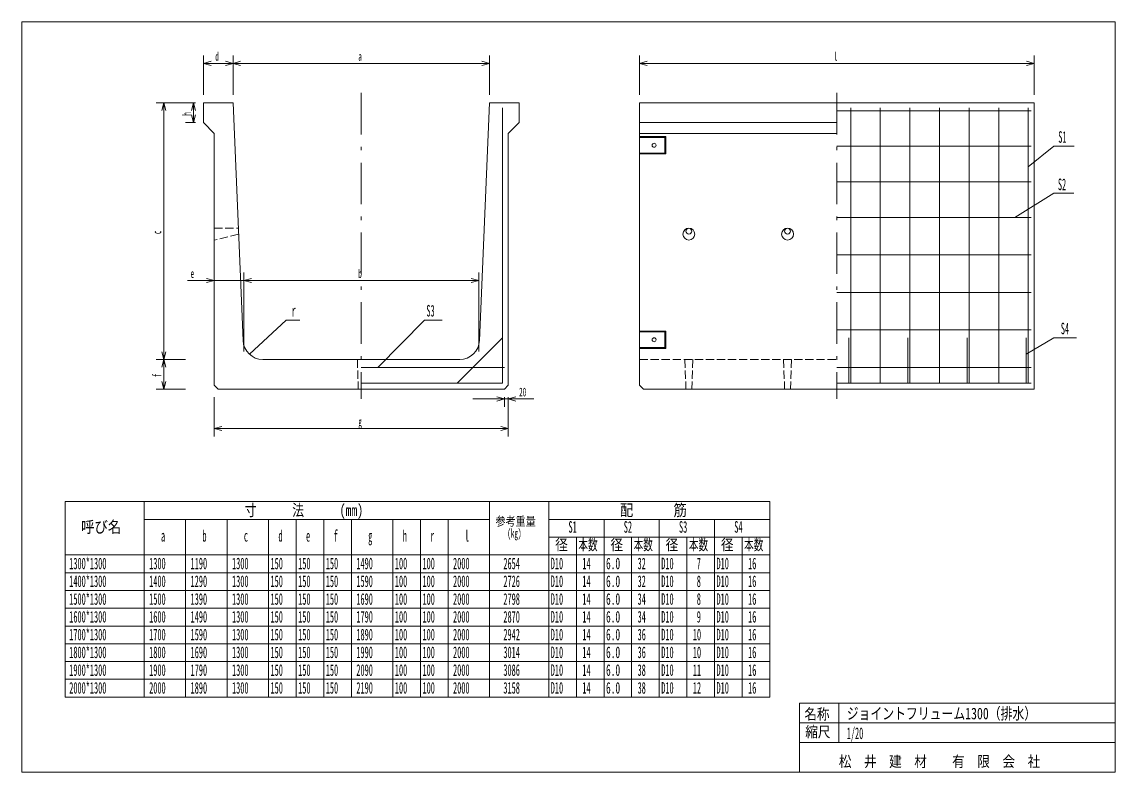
# Model space of a CAD drawing. Units: millimetres, scale not verified. Extents: x 74 to 5614, y 79 to 3879.
import ezdxf
from ezdxf.enums import TextEntityAlignment as Align

# ---------------------------------------------------------------- set-up
doc = ezdxf.new("R2010")
doc.units = ezdxf.units.MM
doc.header["$LTSCALE"] = 7
doc.linetypes.add('USER1', pattern=[50.5, 30, -9, 2.5, -9])
doc.linetypes.add('USER2', pattern=[8, 6, -2])
doc.layers.add('1', color=7, linetype='Continuous', lineweight=18)
doc.styles.add('ＭＳ ゴシック', font='')
doc.styles.get('ＭＳ ゴシック').set_extended_font_data('MS Gothic')

msp = doc.modelspace()

# ---------------------------------------------------------------- linework, layer by layer
at = {"layer": '1'}
for p, q in [((73.5, 3879), (5613.5, 3879)), ((73.5, 79), (73.5, 3879)), ((5613.5, 3879), (5613.5, 79)), ((993.5, 3709), (993.5, 3509)), ((993.5, 3669), (1032.137, 3679.353)), ((1143.5, 3669), (993.5, 3669)), ((993.5, 3669), (1032.137, 3658.647)), ((1143.5, 3669), (1104.863, 3679.353)), ((1143.5, 3669), (1104.863, 3658.647)), ((1143.5, 3709), (1143.5, 3509)), ((1143.5, 3709), (1143.5, 3509)), ((1143.5, 3669), (1182.137, 3679.353)), ((1143.5, 3669), (2443.5, 3669)), ((1143.5, 3669), (1182.137, 3658.647)), ((2443.5, 3669), (2404.863, 3679.353)), ((2443.5, 3669), (2404.863, 3658.647)), ((2443.5, 3709), (2443.5, 3509)), ((3203.5, 3709), (3203.5, 3509)), ((3203.5, 3669), (3242.137, 3679.353)), ((3203.5, 3669), (5203.5, 3669)), ((3203.5, 3669), (3242.137, 3658.647)), ((5203.5, 3669), (5164.863, 3679.353)), ((5203.5, 3669), (5164.863, 3658.647)), ((5203.5, 3709), (5203.5, 3509)), ((753.5, 3469), (953.5, 3469)), ((793.5, 3469), (783.147, 3430.363)), ((793.5, 3469), (793.5, 2169)), ((793.5, 3469), (803.853, 3430.363)), ((903.5, 3469), (953.5, 3469)), ((943.5, 3469), (933.147, 3430.363)), ((943.5, 3469), (943.5, 3369)), ((943.5, 3469), (953.853, 3430.363)), ((993.5, 3469), (1143.5, 3469)), ((993.5, 3469), (993.5, 3369)), ((1143.5, 3469), (1194.448, 2264.773)), ((2443.5, 3469), (2392.552, 2264.773)), ((2593.5, 3469), (2443.5, 3469)), ((2508.5, 2049), (2508.5, 3444)), ((2593.5, 3469), (2593.5, 3369)), ((3203.5, 3469), (5203.5, 3469)), ((3203.5, 3469), (3203.5, 2039)), ((4273.5, 3444), (4273.5, 2049)), ((4423.5, 3444), (4423.5, 2049)), ((4573.5, 3444), (4573.5, 2049)), ((4723.5, 3444), (4723.5, 2049)), ((4873.5, 3444), (4873.5, 2049)), ((5023.5, 3444), (5023.5, 2049)), ((5173.5, 3444), (5173.5, 2049)), ((5203.5, 3469), (5203.5, 2019)), ((943.5, 3369), (933.147, 3407.637)), ((943.5, 3369), (953.853, 3407.637)), ((4203.5, 3429), (5188.5, 3429)), ((903.5, 3369), (953.5, 3369)), ((993.5, 3369), (1048.5, 3314)), ((2593.5, 3369), (2538.5, 3314)), ((3203.5, 3369), (4203.5, 3369)), ((1048.5, 3314), (1048.5, 2039)), ((2538.5, 3314), (2538.5, 2039)), ((3203.5, 3314), (4203.5, 3314)), ((3203.5, 3298), (3336.5, 3298)), ((3203.5, 3294), (3332.5, 3294)), ((3332.5, 3294), (3336.5, 3298)), ((3332.5, 3214), (3332.5, 3294)), ((3336.5, 3298), (3336.5, 3210)), ((3203.5, 3214), (3332.5, 3214)), ((3332.5, 3214), (3336.5, 3210)), ((4203.5, 3249), (5188.5, 3249)), ((5173.5, 3144.148), (5303.5, 3249)), ((5303.5, 3249), (5405.36, 3249)), ((3336.5, 3210), (3203.5, 3210)), ((4203.5, 3069), (5188.5, 3069)), ((5104.634, 2889), (5303.5, 3011.356)), ((5303.5, 3011.356), (5403.5, 3011.356)), ((4203.5, 2889), (5188.5, 2889)), ((4203.5, 2699), (5188.5, 2699)), ((1048.5, 2609), (1048.5, 2209)), ((1198.5, 2609), (1198.5, 2209)), ((1198.5, 2609), (1198.5, 2209)), ((2388.5, 2609), (2388.5, 2209)), ((1358.5, 2569), (913.5, 2569)), ((1048.5, 2569), (1009.863, 2579.353)), ((1048.5, 2569), (1009.863, 2558.647)), ((1198.5, 2569), (1237.137, 2579.353)), ((1198.5, 2569), (1237.137, 2579.353)), ((2388.5, 2569), (1198.5, 2569)), ((1198.5, 2569), (1237.137, 2558.647)), ((1198.5, 2569), (1237.137, 2558.647)), ((2388.5, 2569), (2349.863, 2579.353)), ((2388.5, 2569), (2349.863, 2558.647)), ((4203.5, 2509), (5188.5, 2509)), ((1226.426, 2195.616), (1413.5, 2369)), ((1413.5, 2369), (1481.273, 2369)), ((1877.562, 2129), (2113.5, 2369)), ((2113.5, 2369), (2203.5, 2369)), ((2278.5, 2049), (2508.5, 2279)), ((3203.5, 2313), (3336.5, 2313)), ((3332.5, 2309), (3203.5, 2309)), ((3332.5, 2309), (3336.5, 2313)), ((3332.5, 2229), (3332.5, 2309)), ((3336.5, 2313), (3336.5, 2225)), ((4203.5, 2319), (5188.5, 2319)), ((4263.5, 2279), (4263.5, 2049)), ((4563.5, 2049), (4563.5, 2279)), ((4863.5, 2279), (4863.5, 2049)), ((5163.5, 2279), (5163.5, 2049)), ((5163.5, 2195.173), (5303.5, 2279)), ((5303.5, 2279), (5418.315, 2279)), ((3203.5, 2229), (3332.5, 2229)), ((3336.5, 2225), (3203.5, 2225)), ((3332.5, 2229), (3336.5, 2225)), ((753.5, 2169), (903.5, 2169)), ((753.5, 2169), (903.5, 2169)), ((793.5, 2169), (783.147, 2207.637)), ((793.5, 2169), (783.147, 2130.363)), ((793.5, 2169), (803.853, 2207.637)), ((793.5, 2169), (793.5, 2019)), ((793.5, 2169), (803.853, 2130.363)), ((1294.359, 2169), (1743.5, 2169)), ((1743.5, 2169), (1793.5, 2169)), ((1793.5, 2169), (1843.5, 2169)), ((2292.641, 2169), (1843.5, 2169)), ((1793.5, 2129), (2518.5, 2129)), ((4203.5, 2129), (5188.5, 2129)), ((793.5, 2019), (783.147, 2057.637)), ((793.5, 2019), (803.853, 2057.637)), ((753.5, 2019), (903.5, 2019)), ((1048.5, 2039), (1068.5, 2019)), ((1048.5, 2039), (1068.5, 2019)), ((1743.5, 2019), (1068.5, 2019)), ((1743.5, 2019), (1793.5, 2019)), ((1793.5, 2049), (2508.5, 2049)), ((1793.5, 2019), (1843.5, 2019)), ((1843.5, 2019), (2518.5, 2019)), ((2538.5, 2039), (2518.5, 2019)), ((2538.5, 2039), (2518.5, 2019)), ((3203.5, 2039), (3223.5, 2019)), ((5203.5, 2019), (3223.5, 2019)), ((5188.5, 2049), (4203.5, 2049)), ((1048.5, 1779), (1048.5, 1979)), ((2668.5, 1969), (2358.5, 1969)), ((2518.5, 1969), (2479.863, 1979.353)), ((2518.5, 1969), (2479.863, 1958.647)), ((2518.5, 1929), (2518.5, 1979)), ((2538.5, 1969), (2577.137, 1979.353)), ((2538.5, 1779), (2538.5, 1979)), ((2538.5, 1929), (2538.5, 1979)), ((2538.5, 1969), (2577.137, 1958.647)), ((1048.5, 1819), (1087.137, 1829.353)), ((2538.5, 1819), (2499.863, 1829.353)), ((1048.5, 1819), (2538.5, 1819)), ((1048.5, 1819), (1087.137, 1808.647)), ((2538.5, 1819), (2499.863, 1808.647)), ((343.5, 1449), (293.5, 1449)), ((293.5, 1449), (293.5, 639)), ((343.5, 1449), (1113.5, 1449)), ((693.5, 1449), (693.5, 639)), ((1183.5, 1449), (1113.5, 1449)), ((1183.5, 1449), (3583.5, 1449)), ((2443.5, 1449), (2443.5, 1089)), ((2743.5, 1449), (2743.5, 1089)), ((3583.5, 1449), (3863.5, 1449)), ((3863.5, 1449), (3863.5, 639)), ((693.5, 1359), (833.5, 1359)), ((903.5, 1359), (693.5, 1359)), ((903.5, 1359), (1008.5, 1359)), ((903.5, 1359), (903.5, 639)), ((973.5, 1359), (1113.5, 1359)), ((1183.5, 1359), (1113.5, 1359)), ((1113.5, 1359), (1113.5, 639)), ((1183.5, 1359), (1743.5, 1359)), ((1323.5, 1359), (1323.5, 639)), ((1463.5, 1359), (1463.5, 639)), ((1603.5, 1359), (1603.5, 639)), ((1953.5, 1359), (1743.5, 1359)), ((1743.5, 1359), (1743.5, 639)), ((1813.5, 1359), (2093.5, 1359)), ((1953.5, 1359), (1953.5, 639)), ((2093.5, 1359), (2233.5, 1359)), ((2093.5, 1359), (2093.5, 639)), ((2233.5, 1359), (2443.5, 1359)), ((2233.5, 1359), (2233.5, 639)), ((2743.5, 1359), (3303.5, 1359)), ((3023.5, 1359), (3023.5, 1269)), ((3303.5, 1359), (3583.5, 1359)), ((3303.5, 1359), (3303.5, 1269)), ((3583.5, 1359), (3863.5, 1359)), ((3583.5, 639), (3583.5, 1359)), ((2743.5, 1269), (2813.5, 1269)), ((2813.5, 1269), (3303.5, 1269)), ((2883.5, 1269), (2883.5, 1089)), ((3023.5, 1269), (3023.5, 1089)), ((3163.5, 1269), (3163.5, 1089)), ((3303.5, 1269), (3583.5, 1269)), ((3303.5, 1269), (3303.5, 1089)), ((3443.5, 1269), (3443.5, 639)), ((3583.5, 1269), (3863.5, 1269)), ((3723.5, 1269), (3723.5, 639)), ((343.5, 1179), (293.5, 1179)), ((343.5, 1179), (833.5, 1179)), ((693.5, 1179), (903.5, 1179)), ((903.5, 1179), (1008.5, 1179)), ((973.5, 1179), (1113.5, 1179)), ((1183.5, 1179), (1113.5, 1179)), ((1183.5, 1179), (1743.5, 1179)), ((1953.5, 1179), (1743.5, 1179)), ((1813.5, 1179), (2093.5, 1179)), ((2093.5, 1179), (2233.5, 1179)), ((2233.5, 1179), (2443.5, 1179)), ((2443.5, 1179), (2743.5, 1179)), ((2743.5, 1179), (3303.5, 1179)), ((3303.5, 1179), (3583.5, 1179)), ((3583.5, 1179), (3863.5, 1179)), ((343.5, 1089), (293.5, 1089)), ((343.5, 1089), (1113.5, 1089)), ((1183.5, 1089), (1113.5, 1089)), ((1183.5, 1089), (3863.5, 1089)), ((2443.5, 1089), (2443.5, 639)), ((2743.5, 1089), (2743.5, 639)), ((2883.5, 1089), (2883.5, 639)), ((3023.5, 1089), (3023.5, 639)), ((3163.5, 1089), (3163.5, 639)), ((3303.5, 639), (3303.5, 1089)), ((343.5, 999), (293.5, 999)), ((1113.5, 999), (343.5, 999)), ((1183.5, 999), (1113.5, 999)), ((3863.5, 999), (1183.5, 999)), ((343.5, 909), (293.5, 909)), ((343.5, 909), (1113.5, 909)), ((1183.5, 909), (1113.5, 909)), ((1183.5, 909), (3863.5, 909)), ((343.5, 819), (293.5, 819)), ((1113.5, 819), (343.5, 819)), ((1183.5, 819), (1113.5, 819)), ((3863.5, 819), (1183.5, 819)), ((343.5, 729), (293.5, 729)), ((343.5, 729), (1113.5, 729)), ((1183.5, 729), (1113.5, 729)), ((1183.5, 729), (3863.5, 729)), ((293.5, 639), (343.5, 639)), ((293.5, 639), (293.5, 459)), ((1113.5, 639), (343.5, 639)), ((693.5, 639), (693.5, 459)), ((903.5, 639), (903.5, 459)), ((1183.5, 639), (1113.5, 639)), ((1113.5, 459), (1113.5, 639)), ((3863.5, 639), (1183.5, 639)), ((1323.5, 639), (1323.5, 459)), ((1463.5, 459), (1463.5, 639)), ((1603.5, 639), (1603.5, 459)), ((1743.5, 639), (1743.5, 459)), ((1953.5, 639), (1953.5, 459)), ((2093.5, 459), (2093.5, 639)), ((2233.5, 639), (2233.5, 459)), ((2443.5, 639), (2443.5, 459)), ((2743.5, 459), (2743.5, 639)), ((2883.5, 459), (2883.5, 639)), ((3023.5, 639), (3023.5, 549)), ((3163.5, 459), (3163.5, 639)), ((3303.5, 639), (3303.5, 459)), ((3443.5, 459), (3443.5, 639)), ((3583.5, 639), (3583.5, 459)), ((3723.5, 639), (3723.5, 459)), ((3863.5, 459), (3863.5, 639)), ((3863.5, 549), (293.5, 549)), ((3023.5, 459), (3023.5, 549)), ((293.5, 459), (3863.5, 459)), ((4013.5, 429), (4013.5, 229)), ((4013.5, 429), (5336, 429)), ((4213.5, 429), (4213.5, 229)), ((5336, 429), (5613.5, 429)), ((4413.5, 329), (4013.5, 329)), ((4413.5, 329), (5613.5, 329)), ((4013.5, 229), (4013.5, 79)), ((4013.5, 229), (5613.5, 229)), ((5613.5, 79), (73.5, 79))]:
    msp.add_line(p, q, dxfattribs=at)
at = {"layer": '1', "linetype": 'USER1'}
for p, q in [((1793.5, 3519), (1793.5, 1969)), ((4203.5, 3519), (4203.5, 1969))]:
    msp.add_line(p, q, dxfattribs=at)
at = {"layer": '1', "linetype": 'USER2'}
for p, q in [((1048.5, 2834), (1170.365, 2834)), ((1171.635, 2804), (1048.5, 2774)), ((1773.5, 2169), (1778.5, 2019)), ((3203.5, 2169), (4203.5, 2169)), ((3433.5, 2169), (3438.5, 2019)), ((3473.5, 2169), (3468.5, 2019)), ((3933.5, 2169), (3938.5, 2019)), ((3973.5, 2169), (3968.5, 2019))]:
    msp.add_line(p, q, dxfattribs=at)
at = {"layer": '1'}
for centre, radius in [((3277.5, 3254), 10), ((3453.5, 2804), 30), ((3453.5, 2819), 15), ((3953.5, 2804), 30), ((3953.5, 2819), 15), ((3277.5, 2269), 10)]:
    msp.add_circle(centre, radius, dxfattribs=at)
for centre, start, end in [((1294.359, 2269), 182.42261, 270), ((2292.641, 2269), 270, 357.57739)]:
    msp.add_arc(centre, 100, start, end, dxfattribs=at)

# ---------------------------------------------------------------- texts
at = {"layer": '1', "style": 'ＭＳ ゴシック'}
for s, height, width, p in [('d', 43.99, 0.5, (1053.5, 3669)), ('a', 43.99, 0.5, (1778.5, 3669)), ('l', 43.99, 0.5, (4188.5, 3669)), ('S1', 58.65, 0.5, (5325.36, 3249)), ('S2', 58.65, 0.5, (5323.5, 3009)), ('e', 43.99, 0.5, (928.5, 2569)), ('b', 43.99, 0.5, (1778.5, 2569)), ('S3', 58.65, 0.5, (2123.5, 2369)), ('r', 58.65, 0.5, (1441.273, 2369)), ('S4', 58.65, 0.5, (5338.315, 2279)), ('20', 43.99, 0.5, (2593.5, 1969)), ('g', 43.99, 0.5, (1778.5, 1819)), ('寸\u3000\u3000\u3000法\u3000\u3000\u3000(mm)', 58.65, 0.75, (1203.5, 1359)), ('配\u3000\u3000\u3000筋', 58.65, 0.85, (3103.5, 1359)), ('呼び名', 58.65, 0.85, (373.5, 1274)), ('参考重量', 43.99, 0.85, (2473.5, 1314)), ('S1', 58.65, 0.5, (2843.5, 1274)), ('S2', 58.65, 0.5, (3123.5, 1274)), ('S3', 58.65, 0.5, (3403.5, 1274)), ('S4', 58.65, 0.5, (3683.5, 1274)), ('a', 58.65, 0.5, (778.5, 1229)), ('b', 58.65, 0.5, (988.5, 1229)), ('c', 58.65, 0.5, (1198.5, 1229)), ('d', 58.65, 0.5, (1373.5, 1229)), ('e', 58.65, 0.5, (1513.5, 1229)), ('f', 58.65, 0.5, (1653.5, 1229)), ('g', 58.65, 0.5, (1828.5, 1229)), ('h', 58.65, 0.5, (2003.5, 1229)), ('r', 58.65, 0.5, (2143.5, 1229)), ('l', 58.65, 0.5, (2318.5, 1229)), ('(kg)', 43.99, 0.5, (2533.5, 1254)), ('径', 54.99, 0.85, (2776, 1186.5)), ('本数', 54.99, 0.65, (2893.5, 1186.5)), ('径', 54.99, 0.85, (3056, 1186.5)), ('本数', 54.99, 0.65, (3173.5, 1186.5)), ('径', 54.99, 0.85, (3336, 1186.5)), ('本数', 54.99, 0.65, (3453.5, 1186.5)), ('径', 54.99, 0.85, (3616, 1186.5)), ('本数', 54.99, 0.65, (3733.5, 1186.5)), ('1300*1300', 58.65, 0.5, (313.5, 1089)), ('1300', 58.65, 0.5, (718.5, 1089)), ('1190', 58.65, 0.5, (928.5, 1089)), ('1300', 58.65, 0.5, (1138.5, 1089)), ('150', 58.65, 0.5, (1333.5, 1089)), ('150', 58.65, 0.5, (1473.5, 1089)), ('150', 58.65, 0.5, (1613.5, 1089)), ('1490', 58.65, 0.5, (1768.5, 1089)), ('100', 58.65, 0.5, (1963.5, 1089)), ('100', 58.65, 0.5, (2103.5, 1089)), ('2000', 58.65, 0.5, (2258.5, 1089)), ('2654', 58.65, 0.5, (2513.5, 1089)), ('D10', 58.65, 0.5, (2753.5, 1089)), ('14', 58.65, 0.5, (2913.5, 1089)), ('6.0', 58.65, 0.6, (3033.5, 1089)), ('32', 58.65, 0.5, (3193.5, 1089)), ('D10', 58.65, 0.5, (3313.5, 1089)), ('7', 58.65, 0.5, (3493.5, 1089)), ('D10', 58.65, 0.5, (3593.5, 1089)), ('16', 58.65, 0.5, (3753.5, 1089)), ('1400*1300', 58.65, 0.5, (313.5, 999)), ('1400', 58.65, 0.5, (718.5, 999)), ('1290', 58.65, 0.5, (928.5, 999)), ('1300', 58.65, 0.5, (1138.5, 999)), ('150', 58.65, 0.5, (1333.5, 999)), ('150', 58.65, 0.5, (1473.5, 999)), ('150', 58.65, 0.5, (1613.5, 999)), ('1590', 58.65, 0.5, (1768.5, 999)), ('100', 58.65, 0.5, (1963.5, 999)), ('100', 58.65, 0.5, (2103.5, 999)), ('2000', 58.65, 0.5, (2258.5, 999)), ('2726', 58.65, 0.5, (2513.5, 999)), ('D10', 58.65, 0.5, (2753.5, 999)), ('14', 58.65, 0.5, (2913.5, 999)), ('6.0', 58.65, 0.6, (3033.5, 999)), ('32', 58.65, 0.5, (3193.5, 999)), ('D10', 58.65, 0.5, (3313.5, 999)), ('8', 58.65, 0.5, (3493.5, 999)), ('D10', 58.65, 0.5, (3593.5, 999)), ('16', 58.65, 0.5, (3753.5, 999)), ('1500*1300', 58.65, 0.5, (313.5, 909)), ('1500', 58.65, 0.5, (718.5, 909)), ('1390', 58.65, 0.5, (928.5, 909)), ('1300', 58.65, 0.5, (1138.5, 909)), ('150', 58.65, 0.5, (1333.5, 909)), ('150', 58.65, 0.5, (1473.5, 909)), ('150', 58.65, 0.5, (1613.5, 909)), ('1690', 58.65, 0.5, (1768.5, 909)), ('100', 58.65, 0.5, (1963.5, 909)), ('100', 58.65, 0.5, (2103.5, 909)), ('2000', 58.65, 0.5, (2258.5, 909)), ('2798', 58.65, 0.5, (2513.5, 909)), ('D10', 58.65, 0.5, (2753.5, 909)), ('14', 58.65, 0.5, (2913.5, 909)), ('6.0', 58.65, 0.6, (3033.5, 909)), ('34', 58.65, 0.5, (3193.5, 909)), ('D10', 58.65, 0.5, (3313.5, 909)), ('8', 58.65, 0.5, (3493.5, 909)), ('D10', 58.65, 0.5, (3593.5, 909)), ('16', 58.65, 0.5, (3753.5, 909)), ('1600*1300', 58.65, 0.5, (313.5, 819)), ('1600', 58.65, 0.5, (718.5, 819)), ('1490', 58.65, 0.5, (928.5, 819)), ('1300', 58.65, 0.5, (1138.5, 819)), ('150', 58.65, 0.5, (1333.5, 819)), ('150', 58.65, 0.5, (1473.5, 819)), ('150', 58.65, 0.5, (1613.5, 819)), ('1790', 58.65, 0.5, (1768.5, 819)), ('100', 58.65, 0.5, (1963.5, 819)), ('100', 58.65, 0.5, (2103.5, 819)), ('2000', 58.65, 0.5, (2258.5, 819)), ('2870', 58.65, 0.5, (2513.5, 819)), ('D10', 58.65, 0.5, (2753.5, 819)), ('14', 58.65, 0.5, (2913.5, 819)), ('6.0', 58.65, 0.6, (3033.5, 819)), ('34', 58.65, 0.5, (3193.5, 819)), ('D10', 58.65, 0.5, (3313.5, 819)), ('9', 58.65, 0.5, (3493.5, 819)), ('D10', 58.65, 0.5, (3593.5, 819)), ('16', 58.65, 0.5, (3753.5, 819)), ('1700*1300', 58.65, 0.5, (313.5, 729)), ('1700', 58.65, 0.5, (718.5, 729)), ('1590', 58.65, 0.5, (928.5, 729)), ('1300', 58.65, 0.5, (1138.5, 729)), ('150', 58.65, 0.5, (1333.5, 729)), ('150', 58.65, 0.5, (1473.5, 729)), ('150', 58.65, 0.5, (1613.5, 729)), ('1890', 58.65, 0.5, (1768.5, 729)), ('100', 58.65, 0.5, (1963.5, 729)), ('100', 58.65, 0.5, (2103.5, 729)), ('2000', 58.65, 0.5, (2258.5, 729)), ('2942', 58.65, 0.5, (2513.5, 729)), ('D10', 58.65, 0.5, (2753.5, 729)), ('14', 58.65, 0.5, (2913.5, 729)), ('6.0', 58.65, 0.6, (3033.5, 729)), ('36', 58.65, 0.5, (3193.5, 729)), ('D10', 58.65, 0.5, (3313.5, 729)), ('10', 58.65, 0.5, (3473.5, 729)), ('D10', 58.65, 0.5, (3593.5, 729)), ('16', 58.65, 0.5, (3753.5, 729)), ('1800*1300', 58.65, 0.5, (313.5, 639)), ('1800', 58.65, 0.5, (718.5, 639)), ('1690', 58.65, 0.5, (928.5, 639)), ('1300', 58.65, 0.5, (1138.5, 639)), ('150', 58.65, 0.5, (1333.5, 639)), ('150', 58.65, 0.5, (1473.5, 639)), ('150', 58.65, 0.5, (1613.5, 639)), ('1990', 58.65, 0.5, (1768.5, 639)), ('100', 58.65, 0.5, (1963.5, 639)), ('100', 58.65, 0.5, (2103.5, 639)), ('2000', 58.65, 0.5, (2258.5, 639)), ('3014', 58.65, 0.5, (2513.5, 639)), ('D10', 58.65, 0.5, (2753.5, 639)), ('14', 58.65, 0.5, (2913.5, 639)), ('6.0', 58.65, 0.6, (3033.5, 639)), ('36', 58.65, 0.5, (3193.5, 639)), ('D10', 58.65, 0.5, (3313.5, 639)), ('10', 58.65, 0.5, (3473.5, 639)), ('D10', 58.65, 0.5, (3593.5, 639)), ('16', 58.65, 0.5, (3753.5, 639)), ('1900*1300', 58.65, 0.5, (313.5, 549)), ('1900', 58.65, 0.5, (718.5, 549)), ('1790', 58.65, 0.5, (928.5, 549)), ('1300', 58.65, 0.5, (1138.5, 549)), ('150', 58.65, 0.5, (1333.5, 549)), ('150', 58.65, 0.5, (1473.5, 549)), ('150', 58.65, 0.5, (1613.5, 549)), ('2090', 58.65, 0.5, (1768.5, 549)), ('100', 58.65, 0.5, (1963.5, 549)), ('100', 58.65, 0.5, (2103.5, 549)), ('2000', 58.65, 0.5, (2258.5, 549)), ('3086', 58.65, 0.5, (2513.5, 549)), ('D10', 58.65, 0.5, (2753.5, 549)), ('14', 58.65, 0.5, (2913.5, 549)), ('6.0', 58.65, 0.6, (3033.5, 549)), ('38', 58.65, 0.5, (3193.5, 549)), ('D10', 58.65, 0.5, (3313.5, 549)), ('11', 58.65, 0.5, (3473.5, 549)), ('D10', 58.65, 0.5, (3593.5, 549)), ('16', 58.65, 0.5, (3753.5, 549)), ('2000*1300', 58.65, 0.5, (313.5, 459)), ('2000', 58.65, 0.5, (718.5, 459)), ('1890', 58.65, 0.5, (928.5, 459)), ('1300', 58.65, 0.5, (1138.5, 459)), ('150', 58.65, 0.5, (1333.5, 459)), ('150', 58.65, 0.5, (1473.5, 459)), ('150', 58.65, 0.5, (1613.5, 459)), ('2190', 58.65, 0.5, (1768.5, 459)), ('100', 58.65, 0.5, (1963.5, 459)), ('100', 58.65, 0.5, (2103.5, 459)), ('2000', 58.65, 0.5, (2258.5, 459)), ('3158', 58.65, 0.5, (2513.5, 459)), ('D10', 58.65, 0.5, (2753.5, 459)), ('14', 58.65, 0.5, (2913.5, 459)), ('6.0', 58.65, 0.6, (3033.5, 459)), ('38', 58.65, 0.5, (3193.5, 459)), ('D10', 58.65, 0.5, (3313.5, 459)), ('12', 58.65, 0.5, (3473.5, 459)), ('D10', 58.65, 0.5, (3593.5, 459)), ('16', 58.65, 0.5, (3753.5, 459)), ('名称', 54.99, 0.85, (4038.5, 329)), ('ジョイントフリューム1300（排水）', 58.65, 0.75, (4253.5, 329)), ('縮尺', 54.99, 0.85, (4043.5, 239)), ('1/20', 58.65, 0.5, (4253.5, 229)), ('松\u3000井\u3000建\u3000材\u3000\u3000有\u3000限\u3000会\u3000社', 54.99, 0.85, (4213.5, 89))]:
    msp.add_text(s, height=height, dxfattribs=dict(at, width=width)).set_placement(p, align=Align.BOTTOM_LEFT)
at = {"layer": '1', "style": 'ＭＳ ゴシック', "width": 0.5}
for s, p in [('h', (943.5, 3404)), ('c', (793.5, 2804)), ('f', (793.5, 2079))]:
    msp.add_text(s, height=43.99, rotation=90, dxfattribs=at).set_placement(p, align=Align.BOTTOM_LEFT)

doc.saveas('drawing.dxf')
